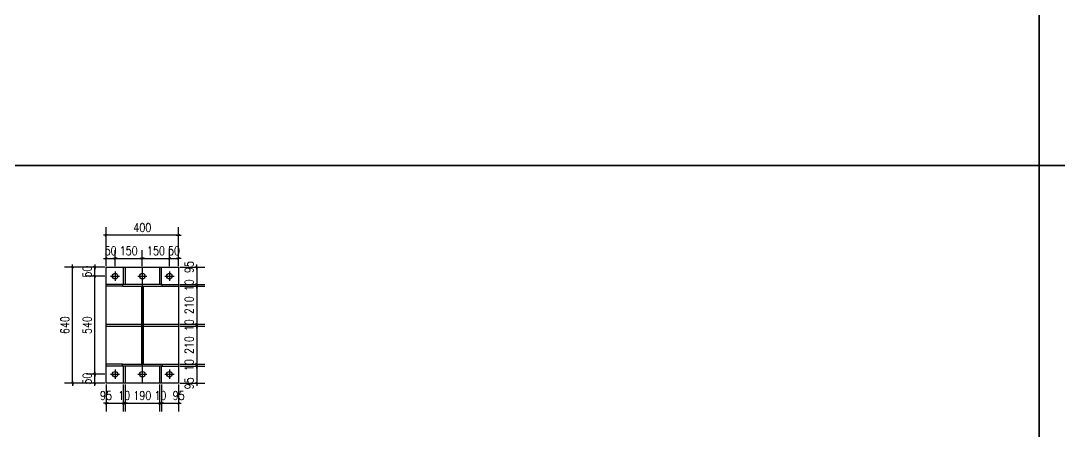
# Model space of a CAD drawing. Header units: millimetres. Extents: x 2287919 to 2522484, y -1845182 to -1736911.
# Drawn here: x 2422152 to 2433603, y -1828438 to -1823916 of the extents above; entities that cross this region are included whole.
import ezdxf

# ---------------------------------------------------------------- set-up
doc = ezdxf.new("R2010")
doc.units = ezdxf.units.MM
doc.header["$LTSCALE"] = 1000
doc.header["$PDMODE"] = 34
doc.styles.add('DIM_FONT', font='simplex.shx', dxfattribs={"width": 0.8, "bigfont": 'hztxt.shx'})
doc.dimstyles.new('WGH(1)', dxfattribs={"dimscale": 1.2, "dimtxt": 100, "dimasz": 0.5, "dimexe": 75, "dimexo": 75, "dimgap": 75, "dimtad": 1, "dimdec": 0, "dimzin": 0, "dimdsep": 46, "dimtxsty": 'DIM_FONT', "dimblk1": '_DIMX', "dimblk2": '_DIMX', "dimsah": 1, "dimcen": 0.09, "dimclrd": 3, "dimclre": 3, "dimclrt": 7, "dimadec": 0, "dimazin": 0, "dimtfac": 1, "dimtdec": 0, "dimtix": 1, "dimtmove": 2, "dimatfit": 3, "dimldrblk": '_DIMX', "dimfxl": 1, "dimtolj": 1, "dimtzin": 0, "dimarcsym": 0})

# ---------------------------------------------------------------- blocks, each defined once
blk = doc.blocks.new('_DIMX')
blk.add_line((-150, 0), (150, 0))
at = {"const_width": 50}
blk.add_lwpolyline([(-70, -70), (70, 70)], dxfattribs=at)
blk = doc.blocks.new('*D673')
at = {"color": 3, "lineweight": -2}
for p, q in [((2423080, -1827810), (2422877, -1827810)), ((2422967, -1827810), (2422967, -1827810)), ((2422967, -1827910), (2422967, -1827810)), ((2423080, -1827910), (2422877, -1827910)), ((2422967, -1827910), (2422967, -1827910))]:
    blk.add_line(p, q, dxfattribs=at)
at = {"layer": 'Defpoints', "color": 0}
for p in [(2422967, -1827810), (2423092, -1827810), (2423092, -1827910)]:
    blk.add_point(p, dxfattribs=at)
at = {"color": 3, "lineweight": -2, "xscale": 0.18, "yscale": 0.18, "zscale": 0.18}
for p, rotation in [((2422967, -1827810), 270), ((2422967, -1827910), 90)]:
    blk.add_blockref('_DIMX', p, dxfattribs=dict(at, rotation=rotation))
at = {"color": 7, "insert": (2422883, -1827860), "char_height": 96, "attachment_point": 5, "rotation": 90, "style": 'DIM_FONT'}
blk.add_mtext('\\A1;50', dxfattribs=at)
blk = doc.blocks.new('*D662')
at = {"color": 3, "lineweight": -2}
for p, q in [((2423080, -1826730), (2422877, -1826730)), ((2422967, -1827810), (2422967, -1826730)), ((2423080, -1827810), (2422877, -1827810))]:
    blk.add_line(p, q, dxfattribs=at)
at = {"layer": 'Defpoints', "color": 0}
for p in [(2422967, -1826730), (2423092, -1826730), (2423092, -1827810)]:
    blk.add_point(p, dxfattribs=at)
at = {"color": 3, "lineweight": -2, "xscale": 0.18, "yscale": 0.18, "zscale": 0.18}
for p, rotation in [((2422967, -1826730), 90), ((2422967, -1827810), 270)]:
    blk.add_blockref('_DIMX', p, dxfattribs=dict(at, rotation=rotation))
at = {"color": 7, "insert": (2422883, -1827270), "char_height": 96, "attachment_point": 5, "rotation": 90, "style": 'DIM_FONT'}
blk.add_mtext('\\A1;540', dxfattribs=at)
blk = doc.blocks.new('*D674')
at = {"color": 3, "lineweight": -2}
for p, q in [((2423080, -1826630), (2422877, -1826630)), ((2422967, -1826630), (2422967, -1826630)), ((2422967, -1826730), (2422967, -1826630)), ((2423080, -1826730), (2422877, -1826730)), ((2422967, -1826730), (2422967, -1826730))]:
    blk.add_line(p, q, dxfattribs=at)
at = {"layer": 'Defpoints', "color": 0}
for p in [(2422967, -1826630), (2423092, -1826630), (2423092, -1826730)]:
    blk.add_point(p, dxfattribs=at)
at = {"color": 3, "lineweight": -2, "xscale": 0.18, "yscale": 0.18, "zscale": 0.18}
for p, rotation in [((2422967, -1826630), 270), ((2422967, -1826730), 90)]:
    blk.add_blockref('_DIMX', p, dxfattribs=dict(at, rotation=rotation))
at = {"color": 7, "insert": (2422883, -1826680), "char_height": 96, "attachment_point": 5, "rotation": 90, "style": 'DIM_FONT'}
blk.add_mtext('\\A1;50', dxfattribs=at)
blk = doc.blocks.new('*D663')
at = {"color": 3, "lineweight": -2}
for p, q in [((2423092, -1826618), (2423092, -1826444)), ((2423192, -1826618), (2423192, -1826444)), ((2423091, -1826534), (2423091, -1826534)), ((2423092, -1826534), (2423192, -1826534)), ((2423192, -1826534), (2423192, -1826534))]:
    blk.add_line(p, q, dxfattribs=at)
at = {"layer": 'Defpoints', "color": 0}
for p in [(2423192, -1826534), (2423092, -1826630), (2423192, -1826630)]:
    blk.add_point(p, dxfattribs=at)
at = {"color": 3, "lineweight": -2, "xscale": 0.18, "yscale": 0.18, "zscale": 0.18}
blk.add_blockref('_DIMX', (2423092, -1826534), dxfattribs=at)
at = {"color": 3, "lineweight": -2, "xscale": 0.18, "yscale": 0.18, "zscale": 0.18, "rotation": 180}
blk.add_blockref('_DIMX', (2423192, -1826534), dxfattribs=at)
at = {"color": 7, "insert": (2423142, -1826450), "char_height": 96, "attachment_point": 5, "style": 'DIM_FONT'}
blk.add_mtext('\\A1;50', dxfattribs=at)
blk = doc.blocks.new('*D664')
at = {"color": 3, "lineweight": -2}
for p, q in [((2423192, -1826618), (2423192, -1826444)), ((2423492, -1826618), (2423492, -1826444)), ((2423192, -1826534), (2423491, -1826534))]:
    blk.add_line(p, q, dxfattribs=at)
at = {"layer": 'Defpoints', "color": 0}
for p in [(2423492, -1826534), (2423192, -1826630), (2423492, -1826630)]:
    blk.add_point(p, dxfattribs=at)
at = {"color": 3, "lineweight": -2, "xscale": 0.18, "yscale": 0.18, "zscale": 0.18, "rotation": 180}
blk.add_blockref('_DIMX', (2423192, -1826534), dxfattribs=at)
at = {"color": 3, "lineweight": -2, "xscale": 0.18, "yscale": 0.18, "zscale": 0.18}
blk.add_blockref('_DIMX', (2423492, -1826534), dxfattribs=at)
at = {"color": 7, "insert": (2423342, -1826450), "char_height": 96, "attachment_point": 5, "style": 'DIM_FONT'}
blk.add_mtext('\\A1;150', dxfattribs=at)
blk = doc.blocks.new('*D675')
at = {"color": 3, "lineweight": -2}
for p, q in [((2423792, -1826618), (2423792, -1826444)), ((2423892, -1826618), (2423892, -1826444)), ((2423791, -1826534), (2423791, -1826534)), ((2423792, -1826534), (2423892, -1826534)), ((2423892, -1826534), (2423892, -1826534))]:
    blk.add_line(p, q, dxfattribs=at)
at = {"layer": 'Defpoints', "color": 0}
for p in [(2423892, -1826534), (2423792, -1826630), (2423892, -1826630)]:
    blk.add_point(p, dxfattribs=at)
at = {"color": 3, "lineweight": -2, "xscale": 0.18, "yscale": 0.18, "zscale": 0.18}
blk.add_blockref('_DIMX', (2423792, -1826534), dxfattribs=at)
at = {"color": 3, "lineweight": -2, "xscale": 0.18, "yscale": 0.18, "zscale": 0.18, "rotation": 180}
blk.add_blockref('_DIMX', (2423892, -1826534), dxfattribs=at)
at = {"color": 7, "insert": (2423842, -1826450), "char_height": 96, "attachment_point": 5, "style": 'DIM_FONT'}
blk.add_mtext('\\A1;50', dxfattribs=at)
blk = doc.blocks.new('*D676')
at = {"color": 3, "lineweight": -2}
for p, q in [((2423092, -1826618), (2423092, -1826189)), ((2423892, -1826618), (2423892, -1826189)), ((2423891, -1826279), (2423092, -1826279))]:
    blk.add_line(p, q, dxfattribs=at)
at = {"layer": 'Defpoints', "color": 0}
for p in [(2423092, -1826279), (2423092, -1826630), (2423892, -1826630)]:
    blk.add_point(p, dxfattribs=at)
at = {"color": 3, "lineweight": -2, "xscale": 0.18, "yscale": 0.18, "zscale": 0.18, "rotation": 180}
blk.add_blockref('_DIMX', (2423092, -1826279), dxfattribs=at)
at = {"color": 3, "lineweight": -2, "xscale": 0.18, "yscale": 0.18, "zscale": 0.18}
blk.add_blockref('_DIMX', (2423892, -1826279), dxfattribs=at)
at = {"color": 7, "insert": (2423492, -1826195), "char_height": 96, "attachment_point": 5, "style": 'DIM_FONT'}
blk.add_mtext('\\A1;400', dxfattribs=at)
blk = doc.blocks.new('*D677')
at = {"color": 3, "lineweight": -2}
for p, q in [((2423080, -1826630), (2422633, -1826630)), ((2422723, -1827910), (2422723, -1826630)), ((2423080, -1827910), (2422633, -1827910))]:
    blk.add_line(p, q, dxfattribs=at)
at = {"layer": 'Defpoints', "color": 0}
for p in [(2422723, -1826630), (2423092, -1826630), (2423092, -1827910)]:
    blk.add_point(p, dxfattribs=at)
at = {"color": 3, "lineweight": -2, "xscale": 0.18, "yscale": 0.18, "zscale": 0.18}
for p, rotation in [((2422723, -1826630), 90), ((2422723, -1827910), 270)]:
    blk.add_blockref('_DIMX', p, dxfattribs=dict(at, rotation=rotation))
at = {"color": 7, "insert": (2422639, -1827270), "char_height": 96, "attachment_point": 5, "rotation": 90, "style": 'DIM_FONT'}
blk.add_mtext('\\A1;640', dxfattribs=at)
blk = doc.blocks.new('*D665')
at = {"color": 3, "lineweight": -2}
for p, q in [((2423492, -1826618), (2423492, -1826444)), ((2423792, -1826618), (2423792, -1826444)), ((2423492, -1826534), (2423791, -1826534))]:
    blk.add_line(p, q, dxfattribs=at)
at = {"layer": 'Defpoints', "color": 0}
for p in [(2423792, -1826534), (2423492, -1826630), (2423792, -1826630)]:
    blk.add_point(p, dxfattribs=at)
at = {"color": 3, "lineweight": -2, "xscale": 0.18, "yscale": 0.18, "zscale": 0.18, "rotation": 180}
blk.add_blockref('_DIMX', (2423492, -1826534), dxfattribs=at)
at = {"color": 3, "lineweight": -2, "xscale": 0.18, "yscale": 0.18, "zscale": 0.18}
blk.add_blockref('_DIMX', (2423792, -1826534), dxfattribs=at)
at = {"color": 7, "insert": (2423642, -1826450), "char_height": 96, "attachment_point": 5, "style": 'DIM_FONT'}
blk.add_mtext('\\A1;150', dxfattribs=at)
blk = doc.blocks.new('*D678')
at = {"color": 3, "lineweight": -2}
for p, q in [((2423092, -1827922), (2423092, -1828220)), ((2423282, -1827922), (2423282, -1828220)), ((2423092, -1828130), (2423281, -1828130))]:
    blk.add_line(p, q, dxfattribs=at)
at = {"layer": 'Defpoints', "color": 0}
for p in [(2423092, -1827910), (2423282, -1827910), (2423282, -1828130)]:
    blk.add_point(p, dxfattribs=at)
at = {"color": 3, "lineweight": -2, "xscale": 0.18, "yscale": 0.18, "zscale": 0.18, "rotation": 180}
blk.add_blockref('_DIMX', (2423092, -1828130), dxfattribs=at)
at = {"color": 3, "lineweight": -2, "xscale": 0.18, "yscale": 0.18, "zscale": 0.18}
blk.add_blockref('_DIMX', (2423282, -1828130), dxfattribs=at)
at = {"color": 7, "insert": (2423092, -1828046), "char_height": 96, "attachment_point": 5, "style": 'DIM_FONT'}
blk.add_mtext('\\A1;95', dxfattribs=at)
blk = doc.blocks.new('*D679')
at = {"color": 3, "lineweight": -2}
for p, q in [((2423282, -1827922), (2423282, -1828220)), ((2423302, -1827922), (2423302, -1828220)), ((2423281, -1828130), (2423281, -1828130)), ((2423282, -1828130), (2423302, -1828130)), ((2423302, -1828130), (2423302, -1828130))]:
    blk.add_line(p, q, dxfattribs=at)
at = {"layer": 'Defpoints', "color": 0}
for p in [(2423282, -1827910), (2423302, -1827910), (2423302, -1828130)]:
    blk.add_point(p, dxfattribs=at)
at = {"color": 3, "lineweight": -2, "xscale": 0.18, "yscale": 0.18, "zscale": 0.18}
blk.add_blockref('_DIMX', (2423282, -1828130), dxfattribs=at)
at = {"color": 3, "lineweight": -2, "xscale": 0.18, "yscale": 0.18, "zscale": 0.18, "rotation": 180}
blk.add_blockref('_DIMX', (2423302, -1828130), dxfattribs=at)
at = {"color": 7, "insert": (2423292, -1828046), "char_height": 96, "attachment_point": 5, "style": 'DIM_FONT'}
blk.add_mtext('\\A1;10', dxfattribs=at)
blk = doc.blocks.new('*D680')
at = {"color": 3, "lineweight": -2}
for p, q in [((2423302, -1827922), (2423302, -1828220)), ((2423682, -1827922), (2423682, -1828220)), ((2423302, -1828130), (2423681, -1828130))]:
    blk.add_line(p, q, dxfattribs=at)
at = {"layer": 'Defpoints', "color": 0}
for p in [(2423302, -1827910), (2423682, -1827910), (2423682, -1828130)]:
    blk.add_point(p, dxfattribs=at)
at = {"color": 3, "lineweight": -2, "xscale": 0.18, "yscale": 0.18, "zscale": 0.18, "rotation": 180}
blk.add_blockref('_DIMX', (2423302, -1828130), dxfattribs=at)
at = {"color": 3, "lineweight": -2, "xscale": 0.18, "yscale": 0.18, "zscale": 0.18}
blk.add_blockref('_DIMX', (2423682, -1828130), dxfattribs=at)
at = {"color": 7, "insert": (2423492, -1828046), "char_height": 96, "attachment_point": 5, "style": 'DIM_FONT'}
blk.add_mtext('\\A1;190', dxfattribs=at)
blk = doc.blocks.new('*D681')
at = {"color": 3, "lineweight": -2}
for p, q in [((2423682, -1827922), (2423682, -1828220)), ((2423702, -1827922), (2423702, -1828220)), ((2423681, -1828130), (2423681, -1828130)), ((2423682, -1828130), (2423702, -1828130)), ((2423702, -1828130), (2423702, -1828130))]:
    blk.add_line(p, q, dxfattribs=at)
at = {"layer": 'Defpoints', "color": 0}
for p in [(2423682, -1827910), (2423702, -1827910), (2423702, -1828130)]:
    blk.add_point(p, dxfattribs=at)
at = {"color": 3, "lineweight": -2, "xscale": 0.18, "yscale": 0.18, "zscale": 0.18}
blk.add_blockref('_DIMX', (2423682, -1828130), dxfattribs=at)
at = {"color": 3, "lineweight": -2, "xscale": 0.18, "yscale": 0.18, "zscale": 0.18, "rotation": 180}
blk.add_blockref('_DIMX', (2423702, -1828130), dxfattribs=at)
at = {"color": 7, "insert": (2423692, -1828046), "char_height": 96, "attachment_point": 5, "style": 'DIM_FONT'}
blk.add_mtext('\\A1;10', dxfattribs=at)
blk = doc.blocks.new('*D682')
at = {"color": 3, "lineweight": -2}
for p, q in [((2423702, -1827922), (2423702, -1828220)), ((2423892, -1827922), (2423892, -1828220)), ((2423702, -1828130), (2423891, -1828130))]:
    blk.add_line(p, q, dxfattribs=at)
at = {"layer": 'Defpoints', "color": 0}
for p in [(2423702, -1827910), (2423892, -1827910), (2423892, -1828130)]:
    blk.add_point(p, dxfattribs=at)
at = {"color": 3, "lineweight": -2, "xscale": 0.18, "yscale": 0.18, "zscale": 0.18, "rotation": 180}
blk.add_blockref('_DIMX', (2423702, -1828130), dxfattribs=at)
at = {"color": 3, "lineweight": -2, "xscale": 0.18, "yscale": 0.18, "zscale": 0.18}
blk.add_blockref('_DIMX', (2423892, -1828130), dxfattribs=at)
at = {"color": 7, "insert": (2423892, -1828046), "char_height": 96, "attachment_point": 5, "style": 'DIM_FONT'}
blk.add_mtext('\\A1;95', dxfattribs=at)
blk = doc.blocks.new('*D683')
at = {"color": 3, "lineweight": -2}
for p, q in [((2423904, -1826630), (2424182, -1826630)), ((2424092, -1826630), (2424092, -1826820)), ((2423904, -1826820), (2424182, -1826820))]:
    blk.add_line(p, q, dxfattribs=at)
at = {"layer": 'Defpoints', "color": 0}
for p in [(2423892, -1826630), (2423892, -1826820), (2424092, -1826820)]:
    blk.add_point(p, dxfattribs=at)
at = {"color": 3, "lineweight": -2, "xscale": 0.18, "yscale": 0.18, "zscale": 0.18}
for p, rotation in [((2424092, -1826630), 90), ((2424092, -1826820), 270)]:
    blk.add_blockref('_DIMX', p, dxfattribs=dict(at, rotation=rotation))
at = {"color": 7, "insert": (2424008, -1826630), "char_height": 96, "attachment_point": 5, "rotation": 90, "style": 'DIM_FONT'}
blk.add_mtext('\\A1;95', dxfattribs=at)
blk = doc.blocks.new('*D684')
at = {"color": 3, "lineweight": -2}
for p, q in [((2423904, -1826820), (2424182, -1826820)), ((2423904, -1826840), (2424182, -1826840)), ((2424092, -1826820), (2424092, -1826820)), ((2424092, -1826820), (2424092, -1826840)), ((2424092, -1826840), (2424092, -1826840))]:
    blk.add_line(p, q, dxfattribs=at)
at = {"layer": 'Defpoints', "color": 0}
for p in [(2423892, -1826820), (2423892, -1826840), (2424092, -1826840)]:
    blk.add_point(p, dxfattribs=at)
at = {"color": 3, "lineweight": -2, "xscale": 0.18, "yscale": 0.18, "zscale": 0.18}
for p, rotation in [((2424092, -1826820), 270), ((2424092, -1826840), 90)]:
    blk.add_blockref('_DIMX', p, dxfattribs=dict(at, rotation=rotation))
at = {"color": 7, "insert": (2424008, -1826830), "char_height": 96, "attachment_point": 5, "rotation": 90, "style": 'DIM_FONT'}
blk.add_mtext('\\A1;10', dxfattribs=at)
blk = doc.blocks.new('*D685')
at = {"color": 3, "lineweight": -2}
for p, q in [((2423904, -1826840), (2424182, -1826840)), ((2424092, -1826840), (2424092, -1827260)), ((2423904, -1827260), (2424182, -1827260))]:
    blk.add_line(p, q, dxfattribs=at)
at = {"layer": 'Defpoints', "color": 0}
for p in [(2423892, -1826840), (2423892, -1827260), (2424092, -1827260)]:
    blk.add_point(p, dxfattribs=at)
at = {"color": 3, "lineweight": -2, "xscale": 0.18, "yscale": 0.18, "zscale": 0.18}
for p, rotation in [((2424092, -1826840), 90), ((2424092, -1827260), 270)]:
    blk.add_blockref('_DIMX', p, dxfattribs=dict(at, rotation=rotation))
at = {"color": 7, "insert": (2424008, -1827050), "char_height": 96, "attachment_point": 5, "rotation": 90, "style": 'DIM_FONT'}
blk.add_mtext('\\A1;210', dxfattribs=at)
blk = doc.blocks.new('*D686')
at = {"color": 3, "lineweight": -2}
for p, q in [((2423904, -1827260), (2424182, -1827260)), ((2424092, -1827260), (2424092, -1827260)), ((2424092, -1827260), (2424092, -1827280)), ((2423904, -1827280), (2424182, -1827280)), ((2424092, -1827280), (2424092, -1827280))]:
    blk.add_line(p, q, dxfattribs=at)
at = {"layer": 'Defpoints', "color": 0}
for p in [(2423892, -1827260), (2423892, -1827280), (2424092, -1827280)]:
    blk.add_point(p, dxfattribs=at)
at = {"color": 3, "lineweight": -2, "xscale": 0.18, "yscale": 0.18, "zscale": 0.18}
for p, rotation in [((2424092, -1827260), 270), ((2424092, -1827280), 90)]:
    blk.add_blockref('_DIMX', p, dxfattribs=dict(at, rotation=rotation))
at = {"color": 7, "insert": (2424008, -1827270), "char_height": 96, "attachment_point": 5, "rotation": 90, "style": 'DIM_FONT'}
blk.add_mtext('\\A1;10', dxfattribs=at)
blk = doc.blocks.new('*D687')
at = {"color": 3, "lineweight": -2}
for p, q in [((2423904, -1827280), (2424182, -1827280)), ((2424092, -1827280), (2424092, -1827700)), ((2423904, -1827700), (2424182, -1827700))]:
    blk.add_line(p, q, dxfattribs=at)
at = {"layer": 'Defpoints', "color": 0}
for p in [(2423892, -1827280), (2423892, -1827700), (2424092, -1827700)]:
    blk.add_point(p, dxfattribs=at)
at = {"color": 3, "lineweight": -2, "xscale": 0.18, "yscale": 0.18, "zscale": 0.18}
for p, rotation in [((2424092, -1827280), 90), ((2424092, -1827700), 270)]:
    blk.add_blockref('_DIMX', p, dxfattribs=dict(at, rotation=rotation))
at = {"color": 7, "insert": (2424008, -1827490), "char_height": 96, "attachment_point": 5, "rotation": 90, "style": 'DIM_FONT'}
blk.add_mtext('\\A1;210', dxfattribs=at)
blk = doc.blocks.new('*D688')
at = {"color": 3, "lineweight": -2}
for p, q in [((2423904, -1827700), (2424182, -1827700)), ((2423904, -1827720), (2424182, -1827720)), ((2424092, -1827700), (2424092, -1827700)), ((2424092, -1827700), (2424092, -1827720)), ((2424092, -1827720), (2424092, -1827720))]:
    blk.add_line(p, q, dxfattribs=at)
at = {"layer": 'Defpoints', "color": 0}
for p in [(2423892, -1827700), (2423892, -1827720), (2424092, -1827720)]:
    blk.add_point(p, dxfattribs=at)
at = {"color": 3, "lineweight": -2, "xscale": 0.18, "yscale": 0.18, "zscale": 0.18}
for p, rotation in [((2424092, -1827700), 270), ((2424092, -1827720), 90)]:
    blk.add_blockref('_DIMX', p, dxfattribs=dict(at, rotation=rotation))
at = {"color": 7, "insert": (2424008, -1827710), "char_height": 96, "attachment_point": 5, "rotation": 90, "style": 'DIM_FONT'}
blk.add_mtext('\\A1;10', dxfattribs=at)
blk = doc.blocks.new('*D689')
at = {"color": 3, "lineweight": -2}
for p, q in [((2423904, -1827720), (2424182, -1827720)), ((2424092, -1827720), (2424092, -1827910)), ((2423904, -1827910), (2424182, -1827910))]:
    blk.add_line(p, q, dxfattribs=at)
at = {"layer": 'Defpoints', "color": 0}
for p in [(2423892, -1827720), (2423892, -1827910), (2424092, -1827910)]:
    blk.add_point(p, dxfattribs=at)
at = {"color": 3, "lineweight": -2, "xscale": 0.18, "yscale": 0.18, "zscale": 0.18}
for p, rotation in [((2424092, -1827720), 90), ((2424092, -1827910), 270)]:
    blk.add_blockref('_DIMX', p, dxfattribs=dict(at, rotation=rotation))
at = {"color": 7, "insert": (2424008, -1827910), "char_height": 96, "attachment_point": 5, "rotation": 90, "style": 'DIM_FONT'}
blk.add_mtext('\\A1;95', dxfattribs=at)

msp = doc.modelspace()

# ---------------------------------------------------------------- linework, layer by layer
for p, q in [((2423091.6, -1827910), (2423091.6, -1826630)), ((2423091.6, -1826630), (2423891.6, -1826630)), ((2423191.6, -1826680), (2423191.6, -1826780)), ((2423281.6, -1826630), (2423281.6, -1826820)), ((2423301.6, -1826630), (2423301.6, -1826820)), ((2423491.6, -1826680), (2423491.6, -1826780)), ((2423681.6, -1826630), (2423681.6, -1826820)), ((2423701.6, -1826630), (2423701.6, -1826820)), ((2423791.6, -1826680), (2423791.6, -1826780)), ((2423891.6, -1826630), (2423891.6, -1827910)), ((2423141.6, -1826730), (2423241.6, -1826730)), ((2423441.6, -1826730), (2423541.6, -1826730)), ((2423741.6, -1826730), (2423841.6, -1826730)), ((2423271.6, -1826820), (2423091.6, -1826820)), ((2423271.6, -1826840), (2423091.6, -1826840)), ((2423711.6, -1826820), (2423891.6, -1826820)), ((2423711.6, -1826840), (2423891.6, -1826840)), ((2423091.6, -1827260), (2423483.6, -1827260)), ((2423499.6, -1827260), (2423891.6, -1827260)), ((2423091.6, -1827280), (2423483.6, -1827280)), ((2423499.6, -1827280), (2423891.6, -1827280)), ((2423271.6, -1827700), (2423091.6, -1827700)), ((2423271.6, -1827720), (2423091.6, -1827720)), ((2423281.6, -1827720), (2423281.6, -1827910)), ((2423301.6, -1827720), (2423301.6, -1827910)), ((2423681.6, -1827720), (2423681.6, -1827910)), ((2423701.6, -1827720), (2423701.6, -1827910)), ((2423711.6, -1827700), (2423891.6, -1827700)), ((2423711.6, -1827720), (2423891.6, -1827720)), ((2423141.6, -1827810), (2423241.6, -1827810)), ((2423191.6, -1827760), (2423191.6, -1827860)), ((2423441.6, -1827810), (2423541.6, -1827810)), ((2423491.6, -1827760), (2423491.6, -1827860)), ((2423741.6, -1827810), (2423841.6, -1827810)), ((2423791.6, -1827760), (2423791.6, -1827860)), ((2423891.6, -1827910), (2423091.6, -1827910))]:
    msp.add_line(p, q)
at = {"color": 1}
for p, q in [((2423491.6, -1826630), (2423491.6, -1827910)), ((2423491.6, -1826820), (2423491.6, -1827720))]:
    msp.add_line(p, q, dxfattribs=at)
at = {"color": 4}
for p, q in [((2423491.6, -1826820), (2423271.6, -1826820)), ((2423271.6, -1826820), (2423271.6, -1826840)), ((2423271.6, -1826840), (2423711.6, -1826840)), ((2423483.6, -1826840), (2423483.6, -1827700)), ((2423711.6, -1826820), (2423491.6, -1826820)), ((2423499.6, -1826840), (2423499.6, -1827700)), ((2423711.6, -1826840), (2423711.6, -1826820)), ((2423271.6, -1827720), (2423271.6, -1827700)), ((2423271.6, -1827700), (2423711.6, -1827700)), ((2423491.6, -1827720), (2423271.6, -1827720)), ((2423711.6, -1827720), (2423499.6, -1827720)), ((2423711.6, -1827700), (2423711.6, -1827720))]:
    msp.add_line(p, q, dxfattribs=at)
for points in [[(2415563.9, -1812912), (2433383.9, -1812912), (2433383.9, -1825512), (2415563.9, -1825512)], [(2433383.9, -1812912), (2451203.9, -1812912), (2451203.9, -1825512), (2433383.9, -1825512)], [(2415563.9, -1825512), (2433383.9, -1825512), (2433383.9, -1838112), (2415563.9, -1838112)], [(2433383.9, -1825512), (2451203.9, -1825512), (2451203.9, -1838112), (2433383.9, -1838112)]]:
    msp.add_lwpolyline(points, close=True)
for centre in [(2423191.6, -1826730), (2423491.6, -1826730), (2423791.6, -1826730), (2423191.6, -1827810), (2423491.6, -1827810), (2423791.6, -1827810)]:
    msp.add_circle(centre, 30)

# ---------------------------------------------------------------- dimensions: what is measured, and where the dimension line sits
at = {"color": 1}
for p1, distance, picture, middle in [((2423891.6, -1826630), -351.2, '*D676', (2423491.6, -1826194.8)), ((2423091.6, -1827910), 368.8, '*D677', (2422638.8, -1827270))]:
    dim = msp.add_aligned_dim(p1=p1, p2=(2423091.6, -1826630), distance=distance, dimstyle='WGH(1)', override={"dimtxt": 80, "dimasz": 0.15, "dimexo": 10, "dimgap": 30, "dimlfac": 0.5}, dxfattribs=at)
    dim.commit()
    dim.dimension.update_dxf_attribs({"geometry": picture, "text_midpoint": middle})
for base, p1, p2, picture, middle in [((2423191.6, -1826534.5), (2423091.6, -1826630), (2423191.6, -1826630), '*D663', (2423141.6, -1826450.5)), ((2423491.6, -1826534.5), (2423191.6, -1826630), (2423491.6, -1826630), '*D664', (2423341.6, -1826450.5)), ((2423791.6, -1826534.5), (2423491.6, -1826630), (2423791.6, -1826630), '*D665', (2423641.6, -1826450.5)), ((2423891.6, -1826534.5), (2423791.6, -1826630), (2423891.6, -1826630), '*D675', (2423841.6, -1826450.5)), ((2423301.6, -1828130), (2423281.6, -1827910), (2423301.6, -1827910), '*D679', (2423291.6, -1828046)), ((2423681.6, -1828130), (2423301.6, -1827910), (2423681.6, -1827910), '*D680', (2423491.6, -1828046)), ((2423701.6, -1828130), (2423681.6, -1827910), (2423701.6, -1827910), '*D681', (2423691.6, -1828046))]:
    dim = msp.add_linear_dim(base=base, p1=p1, p2=p2, dimstyle='WGH(1)', override={"dimtxt": 80, "dimasz": 0.15, "dimexo": 10, "dimgap": 30, "dimlfac": 0.5}, dxfattribs=at)
    dim.commit()
    dim.dimension.update_dxf_attribs({"geometry": picture, "text_midpoint": middle})
for base, p1, p2, picture, middle in [((2424091.6, -1826820), (2423891.6, -1826630), (2423891.6, -1826820), '*D683', (2424007.6, -1826630)), ((2424091.6, -1827910), (2423891.6, -1827720), (2423891.6, -1827910), '*D689', (2424007.6, -1827910))]:
    dim = msp.add_linear_dim(base=base, p1=p1, p2=p2, angle=90, dimstyle='WGH(1)', override={"dimtxt": 80, "dimasz": 0.15, "dimexo": 10, "dimgap": 30, "dimlfac": 0.5}, dxfattribs=at)
    dim.commit()
    dim.dimension.update_dxf_attribs({"geometry": picture, "text_midpoint": middle, "dimtype": 160})
for base, p1, p2, picture, middle in [((2422967.2, -1826630), (2423091.6, -1826730), (2423091.6, -1826630), '*D674', (2422883.2, -1826680)), ((2422967.2, -1826730), (2423091.6, -1827810), (2423091.6, -1826730), '*D662', (2422883.2, -1827270)), ((2424091.6, -1826840), (2423891.6, -1826820), (2423891.6, -1826840), '*D684', (2424007.6, -1826830)), ((2424091.6, -1827260), (2423891.6, -1826840), (2423891.6, -1827260), '*D685', (2424007.6, -1827050)), ((2424091.6, -1827280), (2423891.6, -1827260), (2423891.6, -1827280), '*D686', (2424007.6, -1827270)), ((2424091.6, -1827700), (2423891.6, -1827280), (2423891.6, -1827700), '*D687', (2424007.6, -1827490)), ((2424091.6, -1827720), (2423891.6, -1827700), (2423891.6, -1827720), '*D688', (2424007.6, -1827710)), ((2422967.2, -1827810), (2423091.6, -1827910), (2423091.6, -1827810), '*D673', (2422883.2, -1827860))]:
    dim = msp.add_linear_dim(base=base, p1=p1, p2=p2, angle=90, dimstyle='WGH(1)', override={"dimtxt": 80, "dimasz": 0.15, "dimexo": 10, "dimgap": 30, "dimlfac": 0.5}, dxfattribs=at)
    dim.commit()
    dim.dimension.update_dxf_attribs({"geometry": picture, "text_midpoint": middle})
for base, p1, p2, picture, middle in [((2423281.6, -1828130), (2423091.6, -1827910), (2423281.6, -1827910), '*D678', (2423091.6, -1828046)), ((2423891.6, -1828130), (2423701.6, -1827910), (2423891.6, -1827910), '*D682', (2423891.6, -1828046))]:
    dim = msp.add_linear_dim(base=base, p1=p1, p2=p2, dimstyle='WGH(1)', override={"dimtxt": 80, "dimasz": 0.15, "dimexo": 10, "dimgap": 30, "dimlfac": 0.5}, dxfattribs=at)
    dim.commit()
    dim.dimension.update_dxf_attribs({"geometry": picture, "text_midpoint": middle, "dimtype": 160})

doc.saveas('drawing.dxf')
